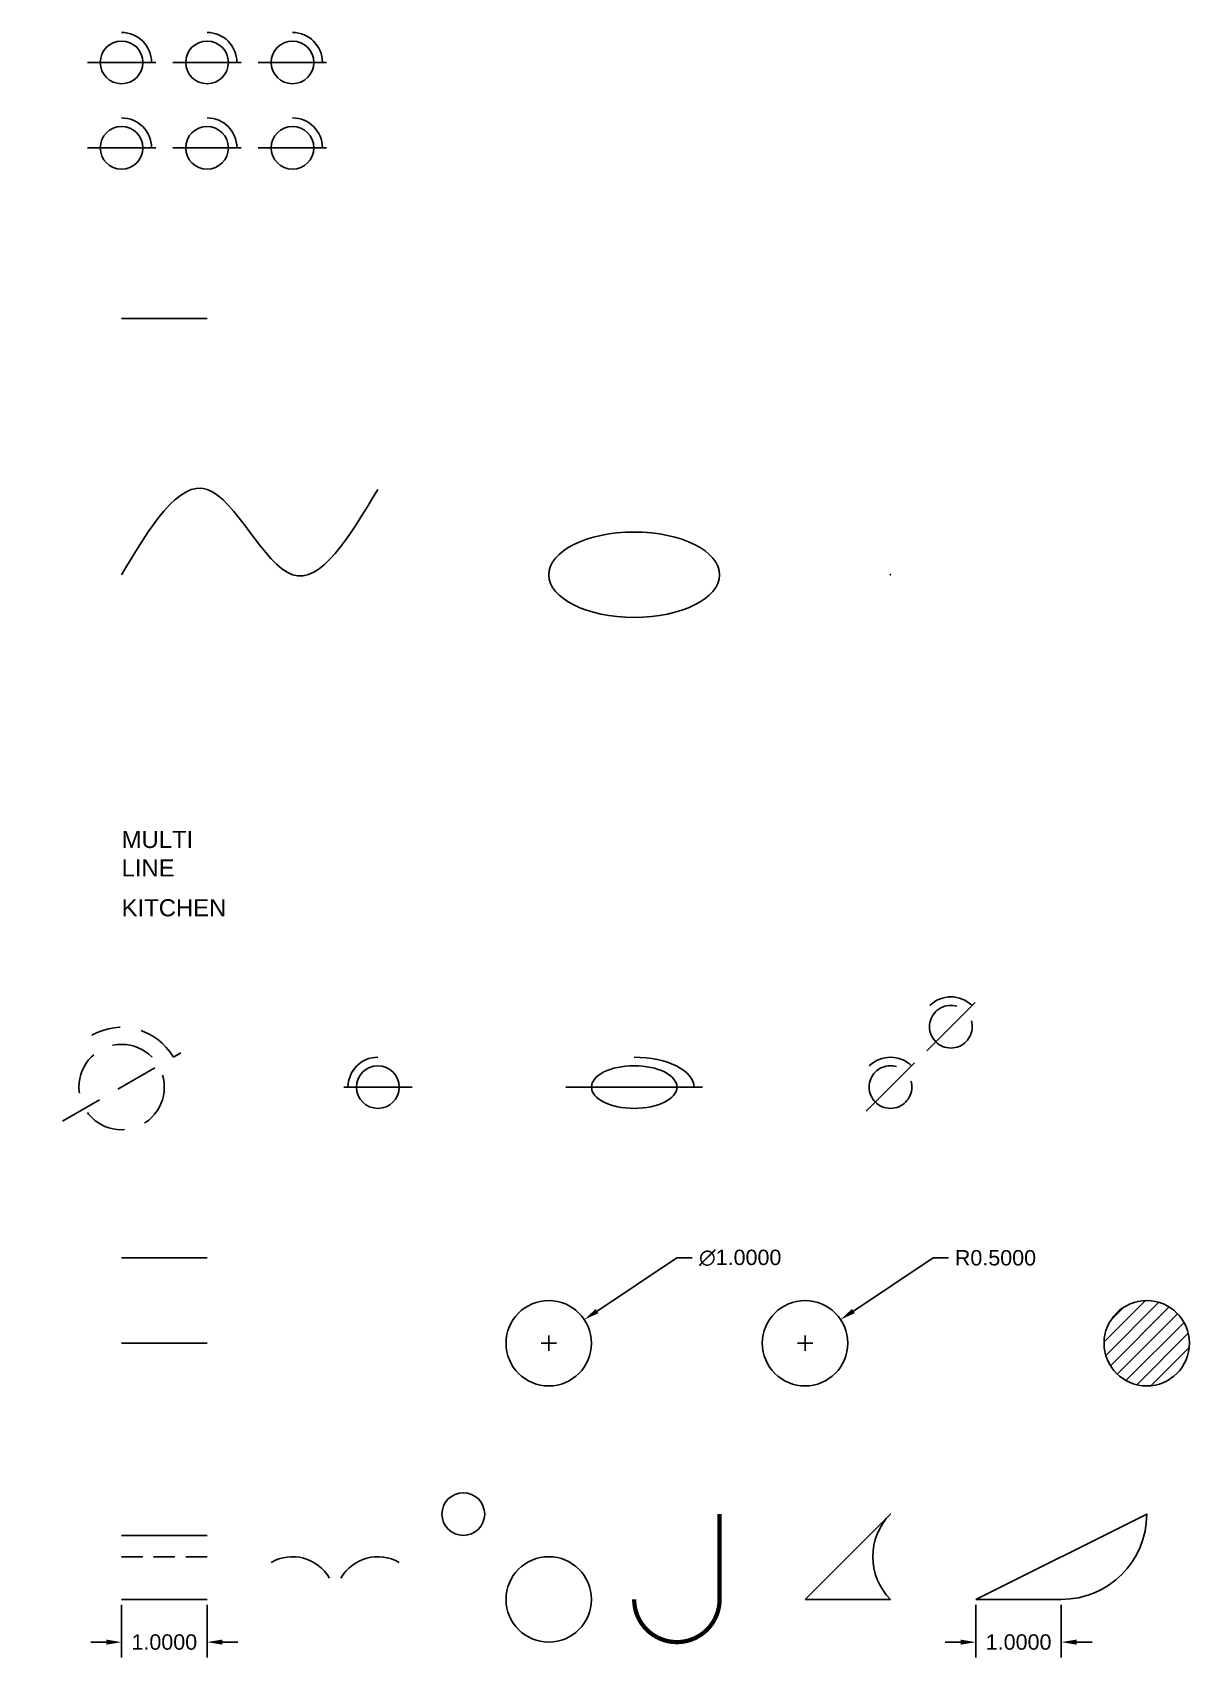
# Model space of a CAD drawing. Header units: inches. Extents: x -1 to 12.5, y -0.7 to 18.4.
import ezdxf

# ---------------------------------------------------------------- set-up
doc = ezdxf.new("R2010")
doc.units = ezdxf.units.IN
doc.header["$MEASUREMENT"] = 0
doc.linetypes.add('CENTER', pattern=[2, 1.25, -0.25, 0.25, -0.25])
doc.linetypes.add('HIDDEN', pattern=[0.375, 0.25, -0.125])
for name, color, linetype in [('CENTER', 3, 'CENTER'), ('DIM', 2, 'Continuous'), ('HIDDEN', 1, 'HIDDEN'), ('LOCKED', 7, 'Continuous'), ('OBJECT', 7, 'Continuous')]:
    doc.layers.add(name, color=color, linetype=linetype)
doc.styles.get("Standard").update_dxf_attribs({"font": 'arial.ttf'})
doc.dimstyles.get("Standard").update_dxf_attribs({"dimtxt": 0.18, "dimasz": 0.18, "dimexe": 0.18, "dimexo": 0.0625, "dimgap": 0.09, "dimtad": 0, "dimtih": 1, "dimtoh": 1, "dimdec": 4, "dimzin": 0, "dimdsep": 46, "dimtxsty": 'Standard', "dimcen": 0.09, "dimadec": 0, "dimazin": 0, "dimtfac": 1, "dimtdec": 4, "dimtofl": 0, "dimtmove": 0, "dimatfit": 3, "dimfxl": 1, "dimtolj": 1, "dimtzin": 0, "dimarcsym": 0})

# ---------------------------------------------------------------- blocks, each defined once
blk = doc.blocks.new('KHOLE')
at = {"linetype": 'ByBlock'}
blk.add_line((-0.4, 0), (0.4, 0), dxfattribs=at)
blk.add_circle((0, 0), 0.25)
blk.add_arc((0, 0), 0.35, 0, 90)
blk = doc.blocks.new('KPAIR')
for p in [(0, 0), (1, 0)]:
    blk.add_blockref('KHOLE', p)
blk = doc.blocks.new('*D3')
at = {"layer": 'Defpoints', "color": 0, "transparency": 16777216}
for p in [(0, 0), (1, 0), (1, -0.5)]:
    blk.add_point(p, dxfattribs=at)
at = {"layer": 'DIM', "color": 0, "lineweight": -2, "transparency": 16777216}
for p, q in [((0, -0.0625), (0, -0.68)), ((1, -0.0625), (1, -0.68)), ((-0.18, -0.5), (-0.36, -0.5)), ((1.18, -0.5), (1.36, -0.5))]:
    blk.add_line(p, q, dxfattribs=at)
at = {"layer": 'DIM', "color": 0, "transparency": 16777216}
for points in [[(-0.18, -0.47), (-0.18, -0.53), (0, -0.5)], [(1.18, -0.47), (1.18, -0.53), (1, -0.5)]]:
    blk.add_solid(points, dxfattribs=at)
at = {"layer": 'DIM', "color": 0, "transparency": 16777216, "insert": (0.5, -0.5), "char_height": 0.18, "attachment_point": 5}
blk.add_mtext('\\A1;1.0000', dxfattribs=at)
blk = doc.blocks.new('*D4')
at = {"layer": 'Defpoints', "color": 0, "transparency": 16777216}
for p in [(10, 0), (11, 0), (11, -0.5)]:
    blk.add_point(p, dxfattribs=at)
at = {"layer": 'DIM', "color": 0, "lineweight": -2, "transparency": 16777216}
for p, q in [((10, -0.0625), (10, -0.68)), ((11, -0.0625), (11, -0.68)), ((9.82, -0.5), (9.64, -0.5)), ((11.18, -0.5), (11.36, -0.5))]:
    blk.add_line(p, q, dxfattribs=at)
at = {"layer": 'DIM', "color": 0, "transparency": 16777216}
for points in [[(9.82, -0.47), (9.82, -0.53), (10, -0.5)], [(11.18, -0.47), (11.18, -0.53), (11, -0.5)]]:
    blk.add_solid(points, dxfattribs=at)
at = {"layer": 'DIM', "color": 0, "transparency": 16777216, "insert": (10.5, -0.5), "char_height": 0.18, "attachment_point": 5}
blk.add_mtext('\\A1;1.0000', dxfattribs=at)
blk = doc.blocks.new('*D5')
at = {"layer": 'Defpoints', "color": 0, "transparency": 16777216}
for p in [(5.416, 3.277), (4.584, 2.723)]:
    blk.add_point(p, dxfattribs=at)
at = {"layer": 'DIM', "color": 0, "lineweight": -2, "transparency": 16777216}
for p, q in [((6.5, 4), (5.566, 3.377)), ((6.68, 4), (6.5, 4)), ((5, 2.91), (5, 3.09)), ((4.91, 3), (5.09, 3))]:
    blk.add_line(p, q, dxfattribs=at)
at = {"layer": 'DIM', "color": 0, "transparency": 16777216}
blk.add_solid([(5.549, 3.402), (5.582, 3.352), (5.416, 3.277)], dxfattribs=at)
at = {"layer": 'DIM', "color": 0, "transparency": 16777216, "insert": (7.241, 4), "char_height": 0.18, "attachment_point": 5}
blk.add_mtext('\\A1;∅1.0000', dxfattribs=at)
blk = doc.blocks.new('*D6')
at = {"layer": 'Defpoints', "color": 0, "transparency": 16777216}
for p in [(8.416, 3.277), (8, 3)]:
    blk.add_point(p, dxfattribs=at)
at = {"layer": 'DIM', "color": 0, "lineweight": -2, "transparency": 16777216}
for p, q in [((9.5, 4), (8.566, 3.377)), ((9.68, 4), (9.5, 4)), ((8, 2.91), (8, 3.09)), ((7.91, 3), (8.09, 3))]:
    blk.add_line(p, q, dxfattribs=at)
at = {"layer": 'DIM', "color": 0, "transparency": 16777216}
blk.add_solid([(8.549, 3.402), (8.582, 3.352), (8.416, 3.277)], dxfattribs=at)
at = {"layer": 'DIM', "color": 0, "transparency": 16777216, "insert": (10.229, 4), "char_height": 0.18, "attachment_point": 5}
blk.add_mtext('\\A1;R0.5000', dxfattribs=at)

msp = doc.modelspace()

# ---------------------------------------------------------------- hatches: boundary and pattern name
at = {"layer": 'OBJECT'}
h = msp.add_hatch(dxfattribs=at)
h.set_pattern_fill('ANSI31', color=256)
edge = h.paths.add_edge_path()
edge.add_arc((12, 3), 0.5, 0, 360)

# ---------------------------------------------------------------- linework, layer by layer
at = {"layer": 'Defpoints'}
msp.add_line((0, 4), (1, 4), dxfattribs=at)
at = {"layer": 'LOCKED'}
msp.add_line((0, 15), (1, 15), dxfattribs=at)
at = {"layer": 'OBJECT'}
for p, q in [((0, 3), (1, 3, 0.5)), ((0, 0), (1, 0))]:
    msp.add_line(p, q, dxfattribs=at)
at = {"layer": 'OBJECT', "linetype": 'ByBlock'}
msp.add_line((0, 0.75), (1, 0.75), dxfattribs=at)
at = {"layer": 'OBJECT', "linetype": 'HIDDEN'}
msp.add_line((0, 0.5), (1, 0.5), dxfattribs=at)
at = {"layer": 'OBJECT', "const_width": 0.05}
msp.add_lwpolyline([(6, 0, 1), (7, 0), (7, 1)], format="xyb", dxfattribs=at)
at = {"layer": 'OBJECT', "extrusion": (0, 0, -1)}
msp.add_lwpolyline([(-8, 0), (-9, 0, 0.41421356), (-9, 1)], format="xyb", close=True, dxfattribs=at)
at = {"layer": 'OBJECT'}
msp.add_lwpolyline([(10, 0), (11, 0, 0.41421356), (12, 1)], format="xyb", close=True, dxfattribs=at)
for centre in [(5, 3), (8, 3), (12, 3), (5, 0)]:
    msp.add_circle(centre, 0.5, dxfattribs=at)
at = {"layer": 'OBJECT', "extrusion": (0, 0, -1)}
msp.add_circle((-4, 1), 0.25, dxfattribs=at)
msp.add_arc((-3, 0), 0.5, 30, 120, dxfattribs=at)
at = {"layer": 'OBJECT'}
msp.add_arc((2, 0), 0.5, 30, 120, dxfattribs=at)
msp.add_ellipse((6, 12), major_axis=(-1, 0), ratio=0.5, dxfattribs=at)
msp.add_spline([(0, 12), (1, 13), (2, 12), (3, 13)], degree=3, dxfattribs=at)
msp.add_point((9, 12), dxfattribs=at)

# ---------------------------------------------------------------- block references
at = {"layer": 'CENTER', "rotation": 45}
msp.add_blockref('KPAIR', (9, 6), dxfattribs=at)
at = {"layer": 'HIDDEN', "xscale": 2, "yscale": 2, "zscale": 2, "rotation": 30}
msp.add_blockref('KHOLE', (0, 6), dxfattribs=at)
at = {"layer": 'OBJECT', "row_count": 2, "column_count": 3, "row_spacing": 1, "column_spacing": 1}
msp.add_blockref('KHOLE', (0, 17), dxfattribs=at)
at = {"layer": 'OBJECT'}
for p, xscale in [((3, 6), -1), ((6, 6), 2)]:
    msp.add_blockref('KHOLE', p, dxfattribs=dict(at, xscale=xscale))

# ---------------------------------------------------------------- texts
at = {"layer": 'DIM'}
msp.add_text('KITCHEN', height=0.2, dxfattribs=at).set_placement((0, 8))
at = {"layer": 'DIM', "insert": (0, 9), "char_height": 0.2, "attachment_point": 1}
msp.add_mtext('MULTI\\PLINE', dxfattribs=at)

# ---------------------------------------------------------------- dimensions: what is measured, and where the dimension line sits
at = {"layer": 'DIM'}
dim = msp.add_diameter_dim_2p(p1=(4.58397, 2.72265), p2=(5.41603, 3.27735), dimstyle='Standard', dxfattribs=at)
dim.commit()
dim.dimension.update_dxf_attribs({"geometry": '*D5', "text_midpoint": (7.24124, 4), "dimtype": 163})
dim = msp.add_radius_dim(center=(8, 3), mpoint=(8.41603, 3.27735), dimstyle='Standard', dxfattribs=at)
dim.commit()
dim.dimension.update_dxf_attribs({"geometry": '*D6', "text_midpoint": (10.22945, 4), "dimtype": 164})
dim = msp.add_linear_dim(base=(1, -0.5), p1=(0, 0), p2=(1, 0), dimstyle='Standard', dxfattribs=at)
dim.commit()
dim.dimension.update_dxf_attribs({"geometry": '*D3', "text_midpoint": (0.5, -0.5)})
dim = msp.add_aligned_dim(p1=(10, 0), p2=(11, 0), distance=-0.5, dimstyle='Standard', dxfattribs=at)
dim.commit()
dim.dimension.update_dxf_attribs({"geometry": '*D4', "text_midpoint": (10.5, -0.5)})

doc.saveas('drawing.dxf')
